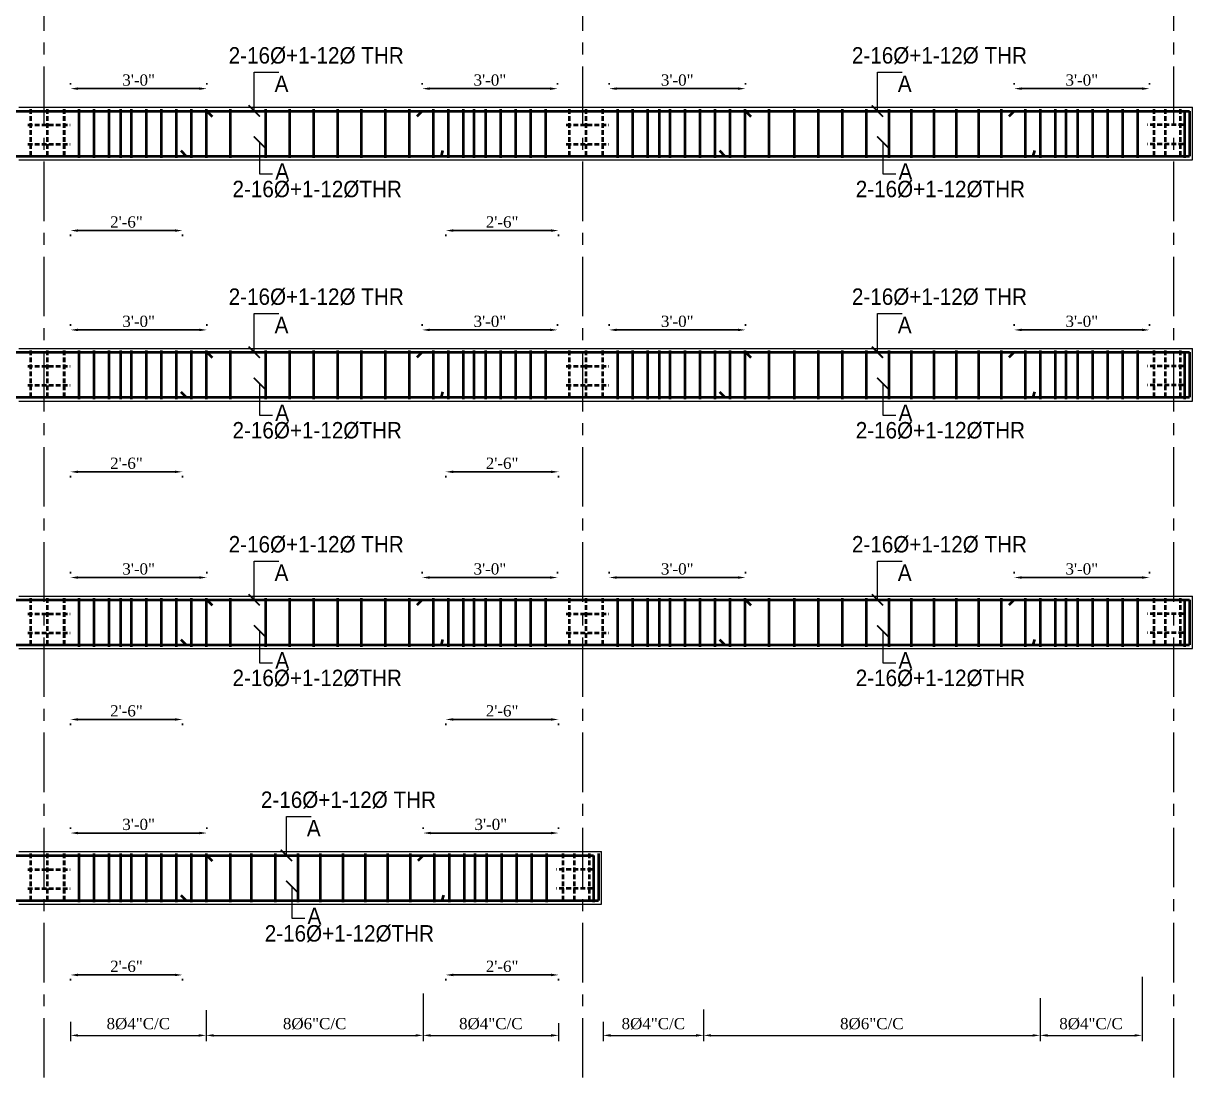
# Model space of a CAD drawing. Extents: x -2338379 to 930990, y -818978 to 106940.
# Drawn here: x 390546 to 391170, y -208346 to -207783 of the extents above; entities that cross this region are included whole.
import ezdxf

# ---------------------------------------------------------------- set-up
doc = ezdxf.new("R2010")
doc.units = 0
doc.header["$MEASUREMENT"] = 0
doc.header["$PDMODE"] = 34
doc.linetypes.add('CENTER', pattern=[50.8, 31.75, -6.35, 6.35, -6.35])
doc.linetypes.add('DASHED', pattern=[0.75, 0.5, -0.25])
doc.layers.get('0').update_dxf_attribs({"linetype": 'CONTINUOUS', "lineweight": 30})
doc.layers.get('DEFPOINTS').update_dxf_attribs({"linetype": 'CONTINUOUS'})
for name, color, linetype, lineweight in [('BARDIM', 7, 'CONTINUOUS', 15), ('Center', 11, 'CENTER', 15), ('rcc elevation', 253, 'CONTINUOUS', 18), ('rebar', 3, 'CONTINUOUS', 40), ('TEXT', 7, 'CONTINUOUS', 30)]:
    doc.layers.add(name, color=color, linetype=linetype, lineweight=lineweight)
doc.styles.add('ARIAL', font='arial.ttf', dxfattribs={"width": 0.9})
doc.styles.get("Standard").update_dxf_attribs({"font": 'times.ttf', "height": 6})
doc.styles.add('style1', font='arial.ttf')
doc.dimstyles.new('DIM1', dxfattribs={"dimscale": 0, "dimtxt": 7, "dimasz": 3, "dimexe": 3, "dimexo": 15, "dimgap": 2, "dimtad": 1, "dimdec": 0, "dimzin": 0, "dimdsep": 46, "dimlunit": 4, "dimtxsty": 'style1', "dimblk1": 'ARCHTICK', "dimblk2": 'ARCHTICK', "dimsah": 1, "dimcen": 0, "dimclrd": 6, "dimclre": 6, "dimclrt": 256, "dimadec": 0, "dimazin": 0, "dimtfac": 0.333333, "dimtdec": 0, "dimtofl": 0, "dimtmove": 2, "dimatfit": 3, "dimldrblk": 'ARCHTICK', "dimfxl": 1, "dimtolj": 1, "dimtzin": 0, "dimlwd": 13, "dimlwe": 13, "dimarcsym": 0})
doc.dimstyles.new('Standard$0', dxfattribs={"dimtxt": 6, "dimasz": 4, "dimexe": 3, "dimexo": 6, "dimgap": 3, "dimtad": 1, "dimdec": 1, "dimzin": 0, "dimdsep": 46, "dimlunit": 4, "dimtxsty": 'Standard', "dimcen": 0.09, "dimclrd": 6, "dimclre": 6, "dimclrt": 7, "dimadec": 0, "dimazin": 0, "dimtfac": 1, "dimtdec": 1, "dimtix": 1, "dimtofl": 0, "dimtmove": 1, "dimatfit": 3, "dimfxl": 1, "dimtolj": 1, "dimtzin": 0, "dimlwd": 18, "dimlwe": 18, "dimarcsym": 0})

# ---------------------------------------------------------------- blocks, each defined once
blk = doc.blocks.new('*D1083')
at = {"color": 6, "lineweight": 18, "transparency": 16777216}
for p, q in [((390643.9, -208309.58), (390643.9, -208326)), ((390571.5, -208315.73), (390571.5, -208326)), ((390575.5, -208323), (390639.9, -208323))]:
    blk.add_line(p, q, dxfattribs=at)
at = {"color": 6, "lineweight": 30, "transparency": 16777216}
for points in [[(390575.5, -208322.34), (390575.5, -208323.67), (390571.5, -208323)], [(390639.9, -208322.34), (390639.9, -208323.67), (390643.9, -208323)]]:
    blk.add_solid(points, dxfattribs=at)
at = {"layer": 'DEFPOINTS', "color": 0, "lineweight": 30, "transparency": 16777216}
for p in [(390643.9, -208303.58), (390571.5, -208309.73), (390643.9, -208323)]:
    blk.add_point(p, dxfattribs=at)
at = {"color": 7, "transparency": 16777216, "insert": (390607.7, -208316.83), "char_height": 6, "attachment_point": 5}
blk.add_mtext('\\A1;8%%c4"C/C', dxfattribs=at)
blk = doc.blocks.new('*D1084')
at = {"color": 6, "lineweight": 18, "transparency": 16777216}
for p, q in [((390759.71, -208300.73), (390759.71, -208326)), ((390643.9, -208309.58), (390643.9, -208326)), ((390647.9, -208323), (390755.71, -208323))]:
    blk.add_line(p, q, dxfattribs=at)
at = {"color": 6, "lineweight": 30, "transparency": 16777216}
for points in [[(390647.9, -208322.34), (390647.9, -208323.67), (390643.9, -208323)], [(390755.71, -208322.34), (390755.71, -208323.67), (390759.71, -208323)]]:
    blk.add_solid(points, dxfattribs=at)
at = {"layer": 'DEFPOINTS', "color": 0, "lineweight": 30, "transparency": 16777216}
for p in [(390759.71, -208294.73), (390643.9, -208303.58), (390759.71, -208323)]:
    blk.add_point(p, dxfattribs=at)
at = {"color": 7, "transparency": 16777216, "insert": (390701.8, -208316.83), "char_height": 6, "attachment_point": 5}
blk.add_mtext('\\A1;8%%C6"C/C', dxfattribs=at)
blk = doc.blocks.new('*D1085')
at = {"color": 6, "lineweight": 18, "transparency": 16777216}
for p, q in [((390759.71, -208300.73), (390759.71, -208326)), ((390832, -208316.4), (390832, -208326)), ((390763.71, -208323), (390828, -208323))]:
    blk.add_line(p, q, dxfattribs=at)
at = {"color": 6, "lineweight": 30, "transparency": 16777216}
for points in [[(390763.71, -208322.34), (390763.71, -208323.67), (390759.71, -208323)], [(390828, -208322.34), (390828, -208323.67), (390832, -208323)]]:
    blk.add_solid(points, dxfattribs=at)
at = {"layer": 'DEFPOINTS', "color": 0, "lineweight": 30, "transparency": 16777216}
for p in [(390759.71, -208294.73), (390832, -208310.4), (390832, -208323)]:
    blk.add_point(p, dxfattribs=at)
at = {"color": 7, "transparency": 16777216, "insert": (390795.85, -208316.83), "char_height": 6, "attachment_point": 5}
blk.add_mtext('\\A1;8%%C4"C/C', dxfattribs=at)
blk = doc.blocks.new('*D1086')
at = {"layer": 'DEFPOINTS', "color": 0, "lineweight": 30, "transparency": 16777216}
for p in [(390571.49, -208283.9), (390631.23, -208283.9), (390631.23, -208290.74)]:
    blk.add_point(p, dxfattribs=at)
at = {"layer": 'TEXT', "color": 6, "lineweight": -2, "transparency": 16777216}
for p, q in [((390571.49, -208292.9), (390571.49, -208293.74)), ((390575.49, -208290.74), (390627.23, -208290.74)), ((390631.23, -208292.9), (390631.23, -208293.74))]:
    blk.add_line(p, q, dxfattribs=at)
at = {"layer": 'TEXT', "color": 6, "lineweight": 30, "transparency": 16777216}
for points in [[(390575.49, -208290.07), (390575.49, -208291.41), (390571.49, -208290.74)], [(390627.23, -208290.07), (390627.23, -208291.41), (390631.23, -208290.74)]]:
    blk.add_solid(points, dxfattribs=at)
at = {"layer": 'TEXT', "color": 7, "transparency": 16777216, "insert": (390601.36, -208286.19), "char_height": 6, "attachment_point": 5}
blk.add_mtext('\\A1;2\'-6"', dxfattribs=at)
blk = doc.blocks.new('*D1087')
at = {"layer": 'DEFPOINTS', "color": 0, "lineweight": 30, "transparency": 16777216}
for p in [(390771.74, -208283.9), (390832, -208283.9), (390771.74, -208290.74)]:
    blk.add_point(p, dxfattribs=at)
at = {"layer": 'TEXT', "color": 6, "lineweight": -2, "transparency": 16777216}
for p, q in [((390771.74, -208292.9), (390771.74, -208293.74)), ((390828, -208290.74), (390775.74, -208290.74)), ((390832, -208292.9), (390832, -208293.74))]:
    blk.add_line(p, q, dxfattribs=at)
at = {"layer": 'TEXT', "color": 6, "lineweight": 30, "transparency": 16777216}
for points in [[(390775.74, -208290.07), (390775.74, -208291.41), (390771.74, -208290.74)], [(390828, -208290.07), (390828, -208291.41), (390832, -208290.74)]]:
    blk.add_solid(points, dxfattribs=at)
at = {"layer": 'TEXT', "color": 7, "transparency": 16777216, "insert": (390801.87, -208286.19), "char_height": 6, "attachment_point": 5}
blk.add_mtext('\\A1;2\'-6"', dxfattribs=at)
blk = doc.blocks.new('*D1093')
at = {"color": 6, "lineweight": 18, "transparency": 16777216}
for p, q in [((390909.43, -208309.16), (390909.43, -208326)), ((390855.75, -208315.73), (390855.75, -208326)), ((390859.75, -208323), (390905.43, -208323))]:
    blk.add_line(p, q, dxfattribs=at)
at = {"color": 6, "lineweight": 30, "transparency": 16777216}
for points in [[(390859.75, -208322.34), (390859.75, -208323.67), (390855.75, -208323)], [(390905.43, -208322.34), (390905.43, -208323.67), (390909.43, -208323)]]:
    blk.add_solid(points, dxfattribs=at)
at = {"layer": 'DEFPOINTS', "color": 0, "lineweight": 30, "transparency": 16777216}
for p in [(390909.43, -208303.16), (390855.75, -208309.73), (390909.43, -208323)]:
    blk.add_point(p, dxfattribs=at)
at = {"color": 7, "transparency": 16777216, "insert": (390882.59, -208316.83), "char_height": 6, "attachment_point": 5}
blk.add_mtext('\\A1;8%%c4"C/C', dxfattribs=at)
blk = doc.blocks.new('*D1094')
at = {"color": 6, "lineweight": 18, "transparency": 16777216}
for p, q in [((391088.99, -208303.05), (391088.99, -208326)), ((390909.43, -208309.16), (390909.43, -208326)), ((390913.43, -208323), (391084.99, -208323))]:
    blk.add_line(p, q, dxfattribs=at)
at = {"color": 6, "lineweight": 30, "transparency": 16777216}
for points in [[(390913.43, -208322.34), (390913.43, -208323.67), (390909.43, -208323)], [(391084.99, -208322.34), (391084.99, -208323.67), (391088.99, -208323)]]:
    blk.add_solid(points, dxfattribs=at)
at = {"layer": 'DEFPOINTS', "color": 0, "lineweight": 30, "transparency": 16777216}
for p in [(391088.99, -208297.05), (390909.43, -208303.16), (391088.99, -208323)]:
    blk.add_point(p, dxfattribs=at)
at = {"color": 7, "transparency": 16777216, "insert": (390999.21, -208316.83), "char_height": 6, "attachment_point": 5}
blk.add_mtext('\\A1;8%%C6"C/C', dxfattribs=at)
blk = doc.blocks.new('*D1095')
at = {"color": 6, "lineweight": 18, "transparency": 16777216}
for p, q in [((391143.42, -208291.81), (391143.42, -208326)), ((391088.99, -208303.05), (391088.99, -208326)), ((391092.99, -208323), (391139.42, -208323))]:
    blk.add_line(p, q, dxfattribs=at)
at = {"color": 6, "lineweight": 30, "transparency": 16777216}
for points in [[(391092.99, -208322.34), (391092.99, -208323.67), (391088.99, -208323)], [(391139.42, -208322.34), (391139.42, -208323.67), (391143.42, -208323)]]:
    blk.add_solid(points, dxfattribs=at)
at = {"layer": 'DEFPOINTS', "color": 0, "lineweight": 30, "transparency": 16777216}
for p in [(391143.42, -208285.81), (391088.99, -208297.05), (391143.42, -208323)]:
    blk.add_point(p, dxfattribs=at)
at = {"color": 7, "transparency": 16777216, "insert": (391116.2, -208316.83), "char_height": 6, "attachment_point": 5}
blk.add_mtext('\\A1;8%%C4"C/C', dxfattribs=at)
blk = doc.blocks.new('*D1106')
at = {"layer": 'DEFPOINTS', "color": 0, "lineweight": 30, "transparency": 16777216}
for p in [(390644.23, -208214.99), (390571.49, -208221.82), (390644.23, -208221.82)]:
    blk.add_point(p, dxfattribs=at)
at = {"layer": 'TEXT', "color": 6, "lineweight": -2, "transparency": 16777216}
for p, q in [((390571.49, -208212.82), (390571.49, -208211.99)), ((390644.23, -208212.82), (390644.23, -208211.99)), ((390575.49, -208214.99), (390640.23, -208214.99))]:
    blk.add_line(p, q, dxfattribs=at)
at = {"layer": 'TEXT', "color": 6, "lineweight": 30, "transparency": 16777216}
for points in [[(390575.49, -208214.32), (390575.49, -208215.65), (390571.49, -208214.99)], [(390640.23, -208214.32), (390640.23, -208215.65), (390644.23, -208214.99)]]:
    blk.add_solid(points, dxfattribs=at)
at = {"layer": 'TEXT', "color": 7, "transparency": 16777216, "insert": (390607.86, -208210.43), "char_height": 6, "attachment_point": 5}
blk.add_mtext('\\A1;3\'-0"', dxfattribs=at)
blk = doc.blocks.new('*D1107')
at = {"layer": 'DEFPOINTS', "color": 0, "lineweight": 30, "transparency": 16777216}
for p in [(390831.97, -208214.99), (390759.71, -208221.82), (390831.97, -208221.82)]:
    blk.add_point(p, dxfattribs=at)
at = {"layer": 'TEXT', "color": 6, "lineweight": -2, "transparency": 16777216}
for p, q in [((390759.71, -208212.82), (390759.71, -208211.99)), ((390831.97, -208212.82), (390831.97, -208211.99)), ((390763.71, -208214.99), (390827.97, -208214.99))]:
    blk.add_line(p, q, dxfattribs=at)
at = {"layer": 'TEXT', "color": 6, "lineweight": 30, "transparency": 16777216}
for points in [[(390763.71, -208214.32), (390763.71, -208215.65), (390759.71, -208214.99)], [(390827.97, -208214.32), (390827.97, -208215.65), (390831.97, -208214.99)]]:
    blk.add_solid(points, dxfattribs=at)
at = {"layer": 'TEXT', "color": 7, "transparency": 16777216, "insert": (390795.84, -208210.43), "char_height": 6, "attachment_point": 5}
blk.add_mtext('\\A1;3\'-0"', dxfattribs=at)
blk = doc.blocks.new('*D1119')
at = {"layer": 'DEFPOINTS', "color": 0, "lineweight": 30, "transparency": 16777216}
for p in [(390571.49, -208147.53), (390631.23, -208147.53), (390631.23, -208154.37)]:
    blk.add_point(p, dxfattribs=at)
at = {"layer": 'TEXT', "color": 6, "lineweight": -2, "transparency": 16777216}
for p, q in [((390575.49, -208154.37), (390627.23, -208154.37)), ((390571.49, -208156.53), (390571.49, -208157.37)), ((390631.23, -208156.53), (390631.23, -208157.37))]:
    blk.add_line(p, q, dxfattribs=at)
at = {"layer": 'TEXT', "color": 6, "lineweight": 30, "transparency": 16777216}
for points in [[(390575.49, -208153.71), (390575.49, -208155.04), (390571.49, -208154.37)], [(390627.23, -208153.71), (390627.23, -208155.04), (390631.23, -208154.37)]]:
    blk.add_solid(points, dxfattribs=at)
at = {"layer": 'TEXT', "color": 7, "transparency": 16777216, "insert": (390601.36, -208149.82), "char_height": 6, "attachment_point": 5}
blk.add_mtext('\\A1;2\'-6"', dxfattribs=at)
blk = doc.blocks.new('*D1120')
at = {"layer": 'DEFPOINTS', "color": 0, "lineweight": 30, "transparency": 16777216}
for p in [(390771.74, -208147.53), (390832, -208147.53), (390771.74, -208154.37)]:
    blk.add_point(p, dxfattribs=at)
at = {"layer": 'TEXT', "color": 6, "lineweight": -2, "transparency": 16777216}
for p, q in [((390828, -208154.37), (390775.74, -208154.37)), ((390771.74, -208156.53), (390771.74, -208157.37)), ((390832, -208156.53), (390832, -208157.37))]:
    blk.add_line(p, q, dxfattribs=at)
at = {"layer": 'TEXT', "color": 6, "lineweight": 30, "transparency": 16777216}
for points in [[(390775.74, -208153.71), (390775.74, -208155.04), (390771.74, -208154.37)], [(390828, -208153.71), (390828, -208155.04), (390832, -208154.37)]]:
    blk.add_solid(points, dxfattribs=at)
at = {"layer": 'TEXT', "color": 7, "transparency": 16777216, "insert": (390801.87, -208149.82), "char_height": 6, "attachment_point": 5}
blk.add_mtext('\\A1;2\'-6"', dxfattribs=at)
blk = doc.blocks.new('*D1131')
at = {"layer": 'DEFPOINTS', "color": 0, "lineweight": 30, "transparency": 16777216}
for p in [(390644.23, -208078.62), (390571.49, -208085.46), (390644.23, -208085.46)]:
    blk.add_point(p, dxfattribs=at)
at = {"layer": 'TEXT', "color": 6, "lineweight": -2, "transparency": 16777216}
for p, q in [((390571.49, -208076.46), (390571.49, -208075.62)), ((390575.49, -208078.62), (390640.23, -208078.62)), ((390644.23, -208076.46), (390644.23, -208075.62))]:
    blk.add_line(p, q, dxfattribs=at)
at = {"layer": 'TEXT', "color": 6, "lineweight": 30, "transparency": 16777216}
for points in [[(390575.49, -208077.95), (390575.49, -208079.28), (390571.49, -208078.62)], [(390640.23, -208077.95), (390640.23, -208079.28), (390644.23, -208078.62)]]:
    blk.add_solid(points, dxfattribs=at)
at = {"layer": 'TEXT', "color": 7, "transparency": 16777216, "insert": (390607.86, -208074.07), "char_height": 6, "attachment_point": 5}
blk.add_mtext('\\A1;3\'-0"', dxfattribs=at)
blk = doc.blocks.new('*D1132')
at = {"layer": 'DEFPOINTS', "color": 0, "lineweight": 30, "transparency": 16777216}
for p in [(391147.42, -208078.62), (391075.16, -208085.46), (391147.42, -208085.46)]:
    blk.add_point(p, dxfattribs=at)
at = {"layer": 'TEXT', "color": 6, "lineweight": -2, "transparency": 16777216}
for p, q in [((391075.16, -208076.46), (391075.16, -208075.62)), ((391079.16, -208078.62), (391143.42, -208078.62)), ((391147.42, -208076.46), (391147.42, -208075.62))]:
    blk.add_line(p, q, dxfattribs=at)
at = {"layer": 'TEXT', "color": 6, "lineweight": 30, "transparency": 16777216}
for points in [[(391079.16, -208077.95), (391079.16, -208079.28), (391075.16, -208078.62)], [(391143.42, -208077.95), (391143.42, -208079.28), (391147.42, -208078.62)]]:
    blk.add_solid(points, dxfattribs=at)
at = {"layer": 'TEXT', "color": 7, "transparency": 16777216, "insert": (391111.29, -208074.07), "char_height": 6, "attachment_point": 5}
blk.add_mtext('\\A1;3\'-0"', dxfattribs=at)
blk = doc.blocks.new('*D1133')
at = {"layer": 'DEFPOINTS', "color": 0, "lineweight": 30, "transparency": 16777216}
for p in [(390831.49, -208078.62), (390759.23, -208085.46), (390831.49, -208085.46)]:
    blk.add_point(p, dxfattribs=at)
at = {"layer": 'TEXT', "color": 6, "lineweight": -2, "transparency": 16777216}
for p, q in [((390759.23, -208076.46), (390759.23, -208075.62)), ((390763.23, -208078.62), (390827.49, -208078.62)), ((390831.49, -208076.46), (390831.49, -208075.62))]:
    blk.add_line(p, q, dxfattribs=at)
at = {"layer": 'TEXT', "color": 6, "lineweight": 30, "transparency": 16777216}
for points in [[(390763.23, -208077.95), (390763.23, -208079.28), (390759.23, -208078.62)], [(390827.49, -208077.95), (390827.49, -208079.28), (390831.49, -208078.62)]]:
    blk.add_solid(points, dxfattribs=at)
at = {"layer": 'TEXT', "color": 7, "transparency": 16777216, "insert": (390795.36, -208074.07), "char_height": 6, "attachment_point": 5}
blk.add_mtext('\\A1;3\'-0"', dxfattribs=at)
blk = doc.blocks.new('*D1134')
at = {"layer": 'DEFPOINTS', "color": 0, "lineweight": 30, "transparency": 16777216}
for p in [(390931.72, -208078.62), (390858.97, -208085.46), (390931.72, -208085.46)]:
    blk.add_point(p, dxfattribs=at)
at = {"layer": 'TEXT', "color": 6, "lineweight": -2, "transparency": 16777216}
for p, q in [((390858.97, -208076.46), (390858.97, -208075.62)), ((390862.97, -208078.62), (390927.72, -208078.62)), ((390931.72, -208076.46), (390931.72, -208075.62))]:
    blk.add_line(p, q, dxfattribs=at)
at = {"layer": 'TEXT', "color": 6, "lineweight": 30, "transparency": 16777216}
for points in [[(390862.97, -208077.95), (390862.97, -208079.28), (390858.97, -208078.62)], [(390927.72, -208077.95), (390927.72, -208079.28), (390931.72, -208078.62)]]:
    blk.add_solid(points, dxfattribs=at)
at = {"layer": 'TEXT', "color": 7, "transparency": 16777216, "insert": (390895.35, -208074.07), "char_height": 6, "attachment_point": 5}
blk.add_mtext('\\A1;3\'-0"', dxfattribs=at)
blk = doc.blocks.new('*D1146')
at = {"layer": 'DEFPOINTS', "color": 0, "lineweight": 30, "transparency": 16777216}
for p in [(390571.49, -208015.37), (390631.23, -208015.37), (390631.23, -208022.2)]:
    blk.add_point(p, dxfattribs=at)
at = {"layer": 'TEXT', "color": 6, "lineweight": -2, "transparency": 16777216}
for p, q in [((390571.49, -208024.37), (390571.49, -208025.2)), ((390575.49, -208022.2), (390627.23, -208022.2)), ((390631.23, -208024.37), (390631.23, -208025.2))]:
    blk.add_line(p, q, dxfattribs=at)
at = {"layer": 'TEXT', "color": 6, "lineweight": 30, "transparency": 16777216}
for points in [[(390575.49, -208021.54), (390575.49, -208022.87), (390571.49, -208022.2)], [(390627.23, -208021.54), (390627.23, -208022.87), (390631.23, -208022.2)]]:
    blk.add_solid(points, dxfattribs=at)
at = {"layer": 'TEXT', "color": 7, "transparency": 16777216, "insert": (390601.36, -208017.65), "char_height": 6, "attachment_point": 5}
blk.add_mtext('\\A1;2\'-6"', dxfattribs=at)
blk = doc.blocks.new('*D1147')
at = {"layer": 'DEFPOINTS', "color": 0, "lineweight": 30, "transparency": 16777216}
for p in [(390771.74, -208015.37), (390832, -208015.37), (390771.74, -208022.2)]:
    blk.add_point(p, dxfattribs=at)
at = {"layer": 'TEXT', "color": 6, "lineweight": -2, "transparency": 16777216}
for p, q in [((390771.74, -208024.37), (390771.74, -208025.2)), ((390828, -208022.2), (390775.74, -208022.2)), ((390832, -208024.37), (390832, -208025.2))]:
    blk.add_line(p, q, dxfattribs=at)
at = {"layer": 'TEXT', "color": 6, "lineweight": 30, "transparency": 16777216}
for points in [[(390775.74, -208021.54), (390775.74, -208022.87), (390771.74, -208022.2)], [(390828, -208021.54), (390828, -208022.87), (390832, -208022.2)]]:
    blk.add_solid(points, dxfattribs=at)
at = {"layer": 'TEXT', "color": 7, "transparency": 16777216, "insert": (390801.87, -208017.65), "char_height": 6, "attachment_point": 5}
blk.add_mtext('\\A1;2\'-6"', dxfattribs=at)
blk = doc.blocks.new('*D1158')
at = {"layer": 'DEFPOINTS', "color": 0, "lineweight": 30, "transparency": 16777216}
for p in [(390644.23, -207946.45), (390571.49, -207953.29), (390644.23, -207953.29)]:
    blk.add_point(p, dxfattribs=at)
at = {"layer": 'TEXT', "color": 6, "lineweight": -2, "transparency": 16777216}
for p, q in [((390571.49, -207944.29), (390571.49, -207943.45)), ((390644.23, -207944.29), (390644.23, -207943.45)), ((390575.49, -207946.45), (390640.23, -207946.45))]:
    blk.add_line(p, q, dxfattribs=at)
at = {"layer": 'TEXT', "color": 6, "lineweight": 30, "transparency": 16777216}
for points in [[(390575.49, -207945.78), (390575.49, -207947.12), (390571.49, -207946.45)], [(390640.23, -207945.78), (390640.23, -207947.12), (390644.23, -207946.45)]]:
    blk.add_solid(points, dxfattribs=at)
at = {"layer": 'TEXT', "color": 7, "transparency": 16777216, "insert": (390607.86, -207941.9), "char_height": 6, "attachment_point": 5}
blk.add_mtext('\\A1;3\'-0"', dxfattribs=at)
blk = doc.blocks.new('*D1159')
at = {"layer": 'DEFPOINTS', "color": 0, "lineweight": 30, "transparency": 16777216}
for p in [(391147.42, -207946.45), (391075.16, -207953.29), (391147.42, -207953.29)]:
    blk.add_point(p, dxfattribs=at)
at = {"layer": 'TEXT', "color": 6, "lineweight": -2, "transparency": 16777216}
for p, q in [((391075.16, -207944.29), (391075.16, -207943.45)), ((391147.42, -207944.29), (391147.42, -207943.45)), ((391079.16, -207946.45), (391143.42, -207946.45))]:
    blk.add_line(p, q, dxfattribs=at)
at = {"layer": 'TEXT', "color": 6, "lineweight": 30, "transparency": 16777216}
for points in [[(391079.16, -207945.78), (391079.16, -207947.12), (391075.16, -207946.45)], [(391143.42, -207945.78), (391143.42, -207947.12), (391147.42, -207946.45)]]:
    blk.add_solid(points, dxfattribs=at)
at = {"layer": 'TEXT', "color": 7, "transparency": 16777216, "insert": (391111.29, -207941.9), "char_height": 6, "attachment_point": 5}
blk.add_mtext('\\A1;3\'-0"', dxfattribs=at)
blk = doc.blocks.new('*D1160')
at = {"layer": 'DEFPOINTS', "color": 0, "lineweight": 30, "transparency": 16777216}
for p in [(390831.49, -207946.45), (390759.23, -207953.29), (390831.49, -207953.29)]:
    blk.add_point(p, dxfattribs=at)
at = {"layer": 'TEXT', "color": 6, "lineweight": -2, "transparency": 16777216}
for p, q in [((390759.23, -207944.29), (390759.23, -207943.45)), ((390831.49, -207944.29), (390831.49, -207943.45)), ((390763.23, -207946.45), (390827.49, -207946.45))]:
    blk.add_line(p, q, dxfattribs=at)
at = {"layer": 'TEXT', "color": 6, "lineweight": 30, "transparency": 16777216}
for points in [[(390763.23, -207945.78), (390763.23, -207947.12), (390759.23, -207946.45)], [(390827.49, -207945.78), (390827.49, -207947.12), (390831.49, -207946.45)]]:
    blk.add_solid(points, dxfattribs=at)
at = {"layer": 'TEXT', "color": 7, "transparency": 16777216, "insert": (390795.36, -207941.9), "char_height": 6, "attachment_point": 5}
blk.add_mtext('\\A1;3\'-0"', dxfattribs=at)
blk = doc.blocks.new('*D1161')
at = {"layer": 'DEFPOINTS', "color": 0, "lineweight": 30, "transparency": 16777216}
for p in [(390931.72, -207946.45), (390858.97, -207953.29), (390931.72, -207953.29)]:
    blk.add_point(p, dxfattribs=at)
at = {"layer": 'TEXT', "color": 6, "lineweight": -2, "transparency": 16777216}
for p, q in [((390858.97, -207944.29), (390858.97, -207943.45)), ((390931.72, -207944.29), (390931.72, -207943.45)), ((390862.97, -207946.45), (390927.72, -207946.45))]:
    blk.add_line(p, q, dxfattribs=at)
at = {"layer": 'TEXT', "color": 6, "lineweight": 30, "transparency": 16777216}
for points in [[(390862.97, -207945.78), (390862.97, -207947.12), (390858.97, -207946.45)], [(390927.72, -207945.78), (390927.72, -207947.12), (390931.72, -207946.45)]]:
    blk.add_solid(points, dxfattribs=at)
at = {"layer": 'TEXT', "color": 7, "transparency": 16777216, "insert": (390895.35, -207941.9), "char_height": 6, "attachment_point": 5}
blk.add_mtext('\\A1;3\'-0"', dxfattribs=at)
blk = doc.blocks.new('*D1173')
at = {"layer": 'DEFPOINTS', "color": 0, "lineweight": 30, "transparency": 16777216}
for p in [(390571.49, -207886.59), (390631.23, -207886.59), (390631.23, -207893.43)]:
    blk.add_point(p, dxfattribs=at)
at = {"layer": 'TEXT', "color": 6, "lineweight": -2, "transparency": 16777216}
for p, q in [((390575.49, -207893.43), (390627.23, -207893.43)), ((390571.49, -207895.59), (390571.49, -207896.43)), ((390631.23, -207895.59), (390631.23, -207896.43))]:
    blk.add_line(p, q, dxfattribs=at)
at = {"layer": 'TEXT', "color": 6, "lineweight": 30, "transparency": 16777216}
for points in [[(390575.49, -207892.76), (390575.49, -207894.09), (390571.49, -207893.43)], [(390627.23, -207892.76), (390627.23, -207894.09), (390631.23, -207893.43)]]:
    blk.add_solid(points, dxfattribs=at)
at = {"layer": 'TEXT', "color": 7, "transparency": 16777216, "insert": (390601.36, -207888.87), "char_height": 6, "attachment_point": 5}
blk.add_mtext('\\A1;2\'-6"', dxfattribs=at)
blk = doc.blocks.new('*D1174')
at = {"layer": 'DEFPOINTS', "color": 0, "lineweight": 30, "transparency": 16777216}
for p in [(390771.74, -207886.59), (390832, -207886.59), (390771.74, -207893.43)]:
    blk.add_point(p, dxfattribs=at)
at = {"layer": 'TEXT', "color": 6, "lineweight": -2, "transparency": 16777216}
for p, q in [((390828, -207893.43), (390775.74, -207893.43)), ((390771.74, -207895.59), (390771.74, -207896.43)), ((390832, -207895.59), (390832, -207896.43))]:
    blk.add_line(p, q, dxfattribs=at)
at = {"layer": 'TEXT', "color": 6, "lineweight": 30, "transparency": 16777216}
for points in [[(390775.74, -207892.76), (390775.74, -207894.09), (390771.74, -207893.43)], [(390828, -207892.76), (390828, -207894.09), (390832, -207893.43)]]:
    blk.add_solid(points, dxfattribs=at)
at = {"layer": 'TEXT', "color": 7, "transparency": 16777216, "insert": (390801.87, -207888.87), "char_height": 6, "attachment_point": 5}
blk.add_mtext('\\A1;2\'-6"', dxfattribs=at)
blk = doc.blocks.new('*D1185')
at = {"layer": 'DEFPOINTS', "color": 0, "lineweight": 30, "transparency": 16777216}
for p in [(390644.23, -207817.67), (390571.49, -207824.51), (390644.23, -207824.51)]:
    blk.add_point(p, dxfattribs=at)
at = {"layer": 'TEXT', "color": 6, "lineweight": -2, "transparency": 16777216}
for p, q in [((390571.49, -207815.51), (390571.49, -207814.67)), ((390575.49, -207817.67), (390640.23, -207817.67)), ((390644.23, -207815.51), (390644.23, -207814.67))]:
    blk.add_line(p, q, dxfattribs=at)
at = {"layer": 'TEXT', "color": 6, "lineweight": 30, "transparency": 16777216}
for points in [[(390575.49, -207817), (390575.49, -207818.34), (390571.49, -207817.67)], [(390640.23, -207817), (390640.23, -207818.34), (390644.23, -207817.67)]]:
    blk.add_solid(points, dxfattribs=at)
at = {"layer": 'TEXT', "color": 7, "transparency": 16777216, "insert": (390607.86, -207813.12), "char_height": 6, "attachment_point": 5}
blk.add_mtext('\\A1;3\'-0"', dxfattribs=at)
blk = doc.blocks.new('*D1186')
at = {"layer": 'DEFPOINTS', "color": 0, "lineweight": 30, "transparency": 16777216}
for p in [(391147.42, -207817.67), (391075.16, -207824.51), (391147.42, -207824.51)]:
    blk.add_point(p, dxfattribs=at)
at = {"layer": 'TEXT', "color": 6, "lineweight": -2, "transparency": 16777216}
for p, q in [((391075.16, -207815.51), (391075.16, -207814.67)), ((391079.16, -207817.67), (391143.42, -207817.67)), ((391147.42, -207815.51), (391147.42, -207814.67))]:
    blk.add_line(p, q, dxfattribs=at)
at = {"layer": 'TEXT', "color": 6, "lineweight": 30, "transparency": 16777216}
for points in [[(391079.16, -207817), (391079.16, -207818.34), (391075.16, -207817.67)], [(391143.42, -207817), (391143.42, -207818.34), (391147.42, -207817.67)]]:
    blk.add_solid(points, dxfattribs=at)
at = {"layer": 'TEXT', "color": 7, "transparency": 16777216, "insert": (391111.29, -207813.12), "char_height": 6, "attachment_point": 5}
blk.add_mtext('\\A1;3\'-0"', dxfattribs=at)
blk = doc.blocks.new('*D1187')
at = {"layer": 'DEFPOINTS', "color": 0, "lineweight": 30, "transparency": 16777216}
for p in [(390831.49, -207817.67), (390759.23, -207824.51), (390831.49, -207824.51)]:
    blk.add_point(p, dxfattribs=at)
at = {"layer": 'TEXT', "color": 6, "lineweight": -2, "transparency": 16777216}
for p, q in [((390759.23, -207815.51), (390759.23, -207814.67)), ((390763.23, -207817.67), (390827.49, -207817.67)), ((390831.49, -207815.51), (390831.49, -207814.67))]:
    blk.add_line(p, q, dxfattribs=at)
at = {"layer": 'TEXT', "color": 6, "lineweight": 30, "transparency": 16777216}
for points in [[(390763.23, -207817), (390763.23, -207818.34), (390759.23, -207817.67)], [(390827.49, -207817), (390827.49, -207818.34), (390831.49, -207817.67)]]:
    blk.add_solid(points, dxfattribs=at)
at = {"layer": 'TEXT', "color": 7, "transparency": 16777216, "insert": (390795.36, -207813.12), "char_height": 6, "attachment_point": 5}
blk.add_mtext('\\A1;3\'-0"', dxfattribs=at)
blk = doc.blocks.new('*D1188')
at = {"layer": 'DEFPOINTS', "color": 0, "lineweight": 30, "transparency": 16777216}
for p in [(390931.72, -207817.67), (390858.97, -207824.51), (390931.72, -207824.51)]:
    blk.add_point(p, dxfattribs=at)
at = {"layer": 'TEXT', "color": 6, "lineweight": -2, "transparency": 16777216}
for p, q in [((390858.97, -207815.51), (390858.97, -207814.67)), ((390862.97, -207817.67), (390927.72, -207817.67)), ((390931.72, -207815.51), (390931.72, -207814.67))]:
    blk.add_line(p, q, dxfattribs=at)
at = {"layer": 'TEXT', "color": 6, "lineweight": 30, "transparency": 16777216}
for points in [[(390862.97, -207817), (390862.97, -207818.34), (390858.97, -207817.67)], [(390927.72, -207817), (390927.72, -207818.34), (390931.72, -207817.67)]]:
    blk.add_solid(points, dxfattribs=at)
at = {"layer": 'TEXT', "color": 7, "transparency": 16777216, "insert": (390895.35, -207813.12), "char_height": 6, "attachment_point": 5}
blk.add_mtext('\\A1;3\'-0"', dxfattribs=at)

msp = doc.modelspace()

# ---------------------------------------------------------------- linework, layer by layer
at = {"layer": 'Center'}
for p, q in [((390557.49, -208345.54), (390557.49, -207453.84)), ((390844.97, -208345.54), (390844.97, -207453.84)), ((391160.42, -208345.54), (391160.42, -207453.84))]:
    msp.add_line(p, q, dxfattribs=at)
at = {"layer": 'rcc elevation', "ltscale": 20}
for p, q in [((390544, -207827.62), (391170.42, -207827.62)), ((391170.42, -207855.62), (391170.42, -207827.62)), ((390544, -207855.62), (391170.42, -207855.62)), ((390544, -207956.4), (391170.42, -207956.4)), ((391170.42, -207984.4), (391170.42, -207956.4)), ((390544, -207984.4), (391170.42, -207984.4)), ((390544, -208088.57), (391170.42, -208088.57)), ((391170.42, -208116.57), (391170.42, -208088.57)), ((390544, -208116.57), (391170.42, -208116.57)), ((390544, -208224.93), (390854.97, -208224.93)), ((390854.97, -208252.93), (390854.97, -208224.93)), ((390544, -208252.93), (390854.97, -208252.93))]:
    msp.add_line(p, q, dxfattribs=at)
at = {"layer": 'rebar', "ltscale": 20}
for p, q in [((389108.27, -207829.62), (391168.69, -207829.62)), ((390644.23, -207829.62), (390647.08, -207832.47)), ((390759.23, -207829.62), (390756.38, -207832.47)), ((390931.72, -207829.62), (390934.57, -207832.47)), ((391075.16, -207829.62), (391072.31, -207832.47)), ((391166.06, -207829.62), (391166.06, -207854.61)), ((391168.69, -207829.62), (391168.69, -207853.62)), ((389105.64, -207853.62), (391168.69, -207853.62)), ((390630.38, -207850.77), (390633.23, -207853.62)), ((390770.11, -207850.77), (390769.26, -207853.62)), ((390917.87, -207850.77), (390920.72, -207853.62)), ((391086.04, -207850.77), (391085.19, -207853.62)), ((389108.27, -207958.4), (391168.69, -207958.4)), ((390644.23, -207958.4), (390647.08, -207961.25)), ((390759.23, -207958.4), (390756.38, -207961.25)), ((390931.72, -207958.4), (390934.57, -207961.25)), ((391075.16, -207958.4), (391072.31, -207961.25)), ((391166.06, -207958.4), (391166.06, -207983.39)), ((391168.69, -207958.4), (391168.69, -207982.4)), ((390630.38, -207979.55), (390633.23, -207982.4)), ((390770.11, -207979.55), (390769.26, -207982.4)), ((390917.87, -207979.55), (390920.72, -207982.4)), ((391086.04, -207979.55), (391085.19, -207982.4)), ((389105.64, -207982.4), (391168.69, -207982.4)), ((389108.27, -208090.57), (391168.69, -208090.57)), ((390644.23, -208090.57), (390647.08, -208093.42)), ((390759.23, -208090.57), (390756.38, -208093.42)), ((390931.72, -208090.57), (390934.57, -208093.42)), ((391075.16, -208090.57), (391072.31, -208093.42)), ((391166.06, -208090.57), (391166.06, -208115.56)), ((391168.69, -208090.57), (391168.69, -208114.57)), ((390630.38, -208111.72), (390633.23, -208114.57)), ((390770.11, -208111.72), (390769.26, -208114.57)), ((390917.87, -208111.72), (390920.72, -208114.57)), ((391086.04, -208111.72), (391085.19, -208114.57)), ((389105.64, -208114.57), (391168.69, -208114.57)), ((389108.27, -208226.93), (390850.61, -208226.93)), ((390644.23, -208226.93), (390647.08, -208229.78)), ((390759.71, -208226.93), (390756.86, -208229.78)), ((390850.61, -208226.93), (390850.61, -208251.92)), ((390853.24, -208225.84), (390853.24, -208250.93)), ((390630.38, -208248.08), (390633.23, -208250.93)), ((390770.59, -208248.08), (390769.74, -208250.93)), ((389105.64, -208250.93), (390853.24, -208250.93))]:
    msp.add_line(p, q, dxfattribs=at)
at = {"layer": 'rebar', "linetype": 'DASHED', "ltscale": 5}
for p, q in [((390550.14, -207828.62), (390550.14, -207854.62)), ((390559, -207828.62), (390559, -207854.62)), ((390567.96, -207828.62), (390567.96, -207854.62)), ((390568.05, -207828.62), (390568.05, -207854.62)), ((390837.62, -207828.62), (390837.62, -207854.62)), ((390846.49, -207828.62), (390846.49, -207854.62)), ((390855.44, -207828.62), (390855.44, -207854.62)), ((390855.53, -207828.62), (390855.53, -207854.62)), ((391149.69, -207828.62), (391149.69, -207854.62)), ((391155.77, -207828.62), (391155.77, -207854.62)), ((391163.85, -207828.62), (391163.85, -207854.62)), ((390548.65, -207837.07), (390571.33, -207837.07)), ((390836.14, -207837.07), (390858.82, -207837.07)), ((391165.34, -207837.07), (391146.31, -207837.07)), ((390548.65, -207847.24), (390571.33, -207847.24)), ((390836.14, -207847.24), (390858.82, -207847.24)), ((391165.34, -207847.24), (391146.31, -207847.24)), ((390550.14, -207957.4), (390550.14, -207983.4)), ((390559, -207957.4), (390559, -207983.4)), ((390567.96, -207957.4), (390567.96, -207983.4)), ((390568.05, -207957.4), (390568.05, -207983.4)), ((390837.62, -207957.4), (390837.62, -207983.4)), ((390846.49, -207957.4), (390846.49, -207983.4)), ((390855.44, -207957.4), (390855.44, -207983.4)), ((390855.53, -207957.4), (390855.53, -207983.4)), ((391149.69, -207957.4), (391149.69, -207983.4)), ((391155.77, -207957.4), (391155.77, -207983.4)), ((391163.85, -207957.4), (391163.85, -207983.4)), ((390548.65, -207965.85), (390571.33, -207965.85)), ((390836.14, -207965.85), (390858.82, -207965.85)), ((391165.34, -207965.85), (391146.31, -207965.85)), ((390548.65, -207976.02), (390571.33, -207976.02)), ((390836.14, -207976.02), (390858.82, -207976.02)), ((391165.34, -207976.02), (391146.31, -207976.02)), ((390550.14, -208089.57), (390550.14, -208115.57)), ((390559, -208089.57), (390559, -208115.57)), ((390567.96, -208089.57), (390567.96, -208115.57)), ((390568.05, -208089.57), (390568.05, -208115.57)), ((390837.62, -208089.57), (390837.62, -208115.57)), ((390846.49, -208089.57), (390846.49, -208115.57)), ((390855.44, -208089.57), (390855.44, -208115.57)), ((390855.53, -208089.57), (390855.53, -208115.57)), ((391149.69, -208089.57), (391149.69, -208115.57)), ((391155.77, -208089.57), (391155.77, -208115.57)), ((391163.85, -208089.57), (391163.85, -208115.57)), ((390548.65, -208098.02), (390571.33, -208098.02)), ((390836.14, -208098.02), (390858.82, -208098.02)), ((391165.34, -208098.02), (391146.31, -208098.02)), ((390548.65, -208108.19), (390571.33, -208108.19)), ((390836.14, -208108.19), (390858.82, -208108.19)), ((391165.34, -208108.19), (391146.31, -208108.19)), ((390550.14, -208225.93), (390550.14, -208251.93)), ((390559, -208225.93), (390559, -208251.93)), ((390567.96, -208225.93), (390567.96, -208251.93)), ((390568.05, -208225.93), (390568.05, -208251.93)), ((390834.24, -208225.93), (390834.24, -208251.93)), ((390840.32, -208225.93), (390840.32, -208251.93)), ((390848.4, -208225.93), (390848.4, -208251.93)), ((390548.65, -208234.39), (390571.33, -208234.39)), ((390849.89, -208234.39), (390830.86, -208234.39)), ((390548.65, -208244.56), (390571.33, -208244.56)), ((390849.89, -208244.56), (390830.86, -208244.56))]:
    msp.add_line(p, q, dxfattribs=at)
at = {"layer": 'rebar', "ltscale": 5}
for p, q in [((390575.9, -207828.62), (390575.9, -207854.62)), ((390583.9, -207828.62), (390583.9, -207854.62)), ((390591.9, -207828.62), (390591.9, -207854.62)), ((390598.23, -207828.62), (390598.23, -207854.62)), ((390603.9, -207828.62), (390603.9, -207854.62)), ((390611.9, -207828.62), (390611.9, -207854.62)), ((390619.9, -207828.62), (390619.9, -207854.62)), ((390627.9, -207828.62), (390627.9, -207854.62)), ((390635.9, -207828.62), (390635.9, -207854.62)), ((390643.9, -207828.62), (390643.9, -207854.62)), ((390656.77, -207828.62), (390656.77, -207854.62)), ((390675.57, -207828.62), (390675.57, -207854.62)), ((390688.36, -207828.62), (390688.36, -207854.62)), ((390701.15, -207828.62), (390701.15, -207854.62)), ((390713.93, -207828.62), (390713.93, -207854.62)), ((390726.72, -207828.62), (390726.72, -207854.62)), ((390739.51, -207828.62), (390739.51, -207854.62)), ((390752.3, -207828.62), (390752.3, -207854.62)), ((390765.08, -207828.62), (390765.08, -207854.62)), ((390773.08, -207828.62), (390773.08, -207854.62)), ((390781.08, -207828.62), (390781.08, -207854.62)), ((390786.8, -207828.62), (390786.8, -207854.62)), ((390793.08, -207828.62), (390793.08, -207854.62)), ((390801.08, -207828.62), (390801.08, -207854.62)), ((390809.08, -207828.62), (390809.08, -207854.62)), ((390817.08, -207828.62), (390817.08, -207854.62)), ((390825.08, -207828.62), (390825.08, -207854.62)), ((390863.38, -207828.62), (390863.38, -207854.62)), ((390871.38, -207828.62), (390871.38, -207854.62)), ((390879.38, -207828.62), (390879.38, -207854.62)), ((390885.72, -207828.62), (390885.72, -207854.62)), ((390891.38, -207828.62), (390891.38, -207854.62)), ((390899.38, -207828.62), (390899.38, -207854.62)), ((390907.38, -207828.62), (390907.38, -207854.62)), ((390915.38, -207828.62), (390915.38, -207854.62)), ((390923.38, -207828.62), (390923.38, -207854.62)), ((390931.38, -207828.62), (390931.38, -207854.62)), ((390944.26, -207828.62), (390944.26, -207854.62)), ((390957.77, -207828.62), (390957.77, -207854.62)), ((390970.56, -207828.62), (390970.56, -207854.62)), ((390983.34, -207828.62), (390983.34, -207854.62)), ((390996.22, -207828.62), (390996.22, -207854.62)), ((391008.22, -207828.62), (391008.22, -207854.62)), ((391020.22, -207828.62), (391020.22, -207854.62)), ((391032.22, -207828.62), (391032.22, -207854.62)), ((391044.22, -207828.62), (391044.22, -207854.62)), ((391056.22, -207828.62), (391056.22, -207854.62)), ((391068.22, -207828.62), (391068.22, -207854.62)), ((391081.01, -207828.62), (391081.01, -207854.62)), ((391089.01, -207828.62), (391089.01, -207854.62)), ((391097.01, -207828.62), (391097.01, -207854.62)), ((391102.73, -207828.62), (391102.73, -207854.62)), ((391109.01, -207828.62), (391109.01, -207854.62)), ((391117.01, -207828.62), (391117.01, -207854.62)), ((391125.01, -207828.62), (391125.01, -207854.62)), ((391133.01, -207828.62), (391133.01, -207854.62)), ((391141.01, -207828.62), (391141.01, -207854.62)), ((390575.9, -207957.4), (390575.9, -207983.4)), ((390583.9, -207957.4), (390583.9, -207983.4)), ((390591.9, -207957.4), (390591.9, -207983.4)), ((390598.23, -207957.4), (390598.23, -207983.4)), ((390603.9, -207957.4), (390603.9, -207983.4)), ((390611.9, -207957.4), (390611.9, -207983.4)), ((390619.9, -207957.4), (390619.9, -207983.4)), ((390627.9, -207957.4), (390627.9, -207983.4)), ((390635.9, -207957.4), (390635.9, -207983.4)), ((390643.9, -207957.4), (390643.9, -207983.4)), ((390656.77, -207957.4), (390656.77, -207983.4)), ((390675.57, -207957.4), (390675.57, -207983.4)), ((390688.36, -207957.4), (390688.36, -207983.4)), ((390701.15, -207957.4), (390701.15, -207983.4)), ((390713.93, -207957.4), (390713.93, -207983.4)), ((390726.72, -207957.4), (390726.72, -207983.4)), ((390739.51, -207957.4), (390739.51, -207983.4)), ((390752.3, -207957.4), (390752.3, -207983.4)), ((390765.08, -207957.4), (390765.08, -207983.4)), ((390773.08, -207957.4), (390773.08, -207983.4)), ((390781.08, -207957.4), (390781.08, -207983.4)), ((390786.8, -207957.4), (390786.8, -207983.4)), ((390793.08, -207957.4), (390793.08, -207983.4)), ((390801.08, -207957.4), (390801.08, -207983.4)), ((390809.08, -207957.4), (390809.08, -207983.4)), ((390817.08, -207957.4), (390817.08, -207983.4)), ((390825.08, -207957.4), (390825.08, -207983.4)), ((390863.38, -207957.4), (390863.38, -207983.4)), ((390871.38, -207957.4), (390871.38, -207983.4)), ((390879.38, -207957.4), (390879.38, -207983.4)), ((390885.72, -207957.4), (390885.72, -207983.4)), ((390891.38, -207957.4), (390891.38, -207983.4)), ((390899.38, -207957.4), (390899.38, -207983.4)), ((390907.38, -207957.4), (390907.38, -207983.4)), ((390915.38, -207957.4), (390915.38, -207983.4)), ((390923.38, -207957.4), (390923.38, -207983.4)), ((390931.38, -207957.4), (390931.38, -207983.4)), ((390944.26, -207957.4), (390944.26, -207983.4)), ((390957.77, -207957.4), (390957.77, -207983.4)), ((390970.56, -207957.4), (390970.56, -207983.4)), ((390983.34, -207957.4), (390983.34, -207983.4)), ((390996.22, -207957.4), (390996.22, -207983.4)), ((391008.22, -207957.4), (391008.22, -207983.4)), ((391020.22, -207957.4), (391020.22, -207983.4)), ((391032.22, -207957.4), (391032.22, -207983.4)), ((391044.22, -207957.4), (391044.22, -207983.4)), ((391056.22, -207957.4), (391056.22, -207983.4)), ((391068.22, -207957.4), (391068.22, -207983.4)), ((391081.01, -207957.4), (391081.01, -207983.4)), ((391089.01, -207957.4), (391089.01, -207983.4)), ((391097.01, -207957.4), (391097.01, -207983.4)), ((391102.73, -207957.4), (391102.73, -207983.4)), ((391109.01, -207957.4), (391109.01, -207983.4)), ((391117.01, -207957.4), (391117.01, -207983.4)), ((391125.01, -207957.4), (391125.01, -207983.4)), ((391133.01, -207957.4), (391133.01, -207983.4)), ((391141.01, -207957.4), (391141.01, -207983.4)), ((390575.9, -208089.57), (390575.9, -208115.57)), ((390583.9, -208089.57), (390583.9, -208115.57)), ((390591.9, -208089.57), (390591.9, -208115.57)), ((390598.23, -208089.57), (390598.23, -208115.57)), ((390603.9, -208089.57), (390603.9, -208115.57)), ((390611.9, -208089.57), (390611.9, -208115.57)), ((390619.9, -208089.57), (390619.9, -208115.57)), ((390627.9, -208089.57), (390627.9, -208115.57)), ((390635.9, -208089.57), (390635.9, -208115.57)), ((390643.9, -208089.57), (390643.9, -208115.57)), ((390656.77, -208089.57), (390656.77, -208115.57)), ((390675.57, -208089.57), (390675.57, -208115.57)), ((390688.36, -208089.57), (390688.36, -208115.57)), ((390701.15, -208089.57), (390701.15, -208115.57)), ((390713.93, -208089.57), (390713.93, -208115.57)), ((390726.72, -208089.57), (390726.72, -208115.57)), ((390739.51, -208089.57), (390739.51, -208115.57)), ((390752.3, -208089.57), (390752.3, -208115.57)), ((390765.08, -208089.57), (390765.08, -208115.57)), ((390773.08, -208089.57), (390773.08, -208115.57)), ((390781.08, -208089.57), (390781.08, -208115.57)), ((390786.8, -208089.57), (390786.8, -208115.57)), ((390793.08, -208089.57), (390793.08, -208115.57)), ((390801.08, -208089.57), (390801.08, -208115.57)), ((390809.08, -208089.57), (390809.08, -208115.57)), ((390817.08, -208089.57), (390817.08, -208115.57)), ((390825.08, -208089.57), (390825.08, -208115.57)), ((390863.38, -208089.57), (390863.38, -208115.57)), ((390871.38, -208089.57), (390871.38, -208115.57)), ((390879.38, -208089.57), (390879.38, -208115.57)), ((390885.72, -208089.57), (390885.72, -208115.57)), ((390891.38, -208089.57), (390891.38, -208115.57)), ((390899.38, -208089.57), (390899.38, -208115.57)), ((390907.38, -208089.57), (390907.38, -208115.57)), ((390915.38, -208089.57), (390915.38, -208115.57)), ((390923.38, -208089.57), (390923.38, -208115.57)), ((390931.38, -208089.57), (390931.38, -208115.57)), ((390944.26, -208089.57), (390944.26, -208115.57)), ((390957.77, -208089.57), (390957.77, -208115.57)), ((390970.56, -208089.57), (390970.56, -208115.57)), ((390983.34, -208089.57), (390983.34, -208115.57)), ((390996.22, -208089.57), (390996.22, -208115.57)), ((391008.22, -208089.57), (391008.22, -208115.57)), ((391020.22, -208089.57), (391020.22, -208115.57)), ((391032.22, -208089.57), (391032.22, -208115.57)), ((391044.22, -208089.57), (391044.22, -208115.57)), ((391056.22, -208089.57), (391056.22, -208115.57)), ((391068.22, -208089.57), (391068.22, -208115.57)), ((391081.01, -208089.57), (391081.01, -208115.57)), ((391089.01, -208089.57), (391089.01, -208115.57)), ((391097.01, -208089.57), (391097.01, -208115.57)), ((391102.73, -208089.57), (391102.73, -208115.57)), ((391109.01, -208089.57), (391109.01, -208115.57)), ((391117.01, -208089.57), (391117.01, -208115.57)), ((391125.01, -208089.57), (391125.01, -208115.57)), ((391133.01, -208089.57), (391133.01, -208115.57)), ((391141.01, -208089.57), (391141.01, -208115.57)), ((390575.9, -208225.93), (390575.9, -208251.93)), ((390583.9, -208225.93), (390583.9, -208251.93)), ((390591.9, -208225.93), (390591.9, -208251.93)), ((390598.23, -208225.93), (390598.23, -208251.93)), ((390603.9, -208225.93), (390603.9, -208251.93)), ((390611.9, -208225.93), (390611.9, -208251.93)), ((390619.9, -208225.93), (390619.9, -208251.93)), ((390627.9, -208225.93), (390627.9, -208251.93)), ((390635.9, -208225.93), (390635.9, -208251.93)), ((390643.9, -208225.93), (390643.9, -208251.93)), ((390656.77, -208225.93), (390656.77, -208251.93)), ((390667.9, -208225.93), (390667.9, -208251.93)), ((390680.77, -208225.93), (390680.77, -208251.93)), ((390692.77, -208225.93), (390692.77, -208251.93)), ((390704.77, -208225.93), (390704.77, -208251.93)), ((390716.77, -208225.93), (390716.77, -208251.93)), ((390728.77, -208225.93), (390728.77, -208251.93)), ((390740.77, -208225.93), (390740.77, -208251.93)), ((390752.77, -208225.93), (390752.77, -208251.93)), ((390765.56, -208225.93), (390765.56, -208251.93)), ((390773.56, -208225.93), (390773.56, -208251.93)), ((390781.56, -208225.93), (390781.56, -208251.93)), ((390787.28, -208225.93), (390787.28, -208251.93)), ((390793.56, -208225.93), (390793.56, -208251.93)), ((390801.56, -208225.93), (390801.56, -208251.93)), ((390809.56, -208225.93), (390809.56, -208251.93)), ((390817.56, -208225.93), (390817.56, -208251.93)), ((390825.56, -208225.93), (390825.56, -208251.93))]:
    msp.add_line(p, q, dxfattribs=at)

# ---------------------------------------------------------------- texts
at = {"layer": 'TEXT', "style": 'ARIAL', "width": 0.9}
for s, height, p in [('2-16%%C+1-12%%C THR', 8.7687, (390655.93, -207804.29)), ('2-16%%C+1-12%%C THR', 8.7687, (390988.58, -207804.29)), ('A', 8.77, (390680.44, -207819.43)), ('A', 8.77, (391013.09, -207819.43)), ('A', 8.77, (390680.79, -207866.25)), ('A', 8.77, (391013.45, -207866.25)), ('2-16%%C+1-12%%CTHR', 8.7687, (390657.96, -207875.61)), ('2-16%%C+1-12%%CTHR', 8.7687, (390990.61, -207875.61)), ('2-16%%C+1-12%%C THR', 8.7687, (390655.93, -207933.07)), ('2-16%%C+1-12%%C THR', 8.7687, (390988.58, -207933.07)), ('A', 8.77, (390680.44, -207948.21)), ('A', 8.77, (391013.09, -207948.21)), ('A', 8.77, (390680.79, -207995.03)), ('A', 8.77, (391013.45, -207995.03)), ('2-16%%C+1-12%%CTHR', 8.7687, (390657.96, -208004.38)), ('2-16%%C+1-12%%CTHR', 8.7687, (390990.61, -208004.38)), ('2-16%%C+1-12%%C THR', 8.7687, (390655.93, -208065.23)), ('2-16%%C+1-12%%C THR', 8.7687, (390988.58, -208065.23)), ('A', 8.77, (390680.44, -208080.38)), ('A', 8.77, (391013.09, -208080.38)), ('A', 8.77, (390680.79, -208127.2)), ('A', 8.77, (391013.45, -208127.2)), ('2-16%%C+1-12%%CTHR', 8.7687, (390657.96, -208136.55)), ('2-16%%C+1-12%%CTHR', 8.7687, (390990.61, -208136.55)), ('2-16%%C+1-12%%C THR', 8.7687, (390673.13, -208201.6)), ('A', 8.77, (390697.64, -208216.75)), ('A', 8.77, (390698, -208263.57)), ('2-16%%C+1-12%%CTHR', 8.7687, (390675.16, -208272.92))]:
    msp.add_text(s, height=height, dxfattribs=at).set_placement(p)

# ---------------------------------------------------------------- dimensions: what is measured, and where the dimension line sits
for base, p1, p2, text, picture, middle in [((391143.42, -208323), (391088.99, -208297.05), (391143.42, -208285.81), '8%%C4"C/C', '*D1095', (391116.2, -208316.83)), ((390759.71, -208323), (390643.9, -208303.58), (390759.71, -208294.73), '8%%C6"C/C', '*D1084', (390701.8, -208316.83)), ((390832, -208323), (390759.71, -208294.73), (390832, -208310.4), '8%%C4"C/C', '*D1085', (390795.85, -208316.83)), ((391088.99, -208323), (390909.43, -208303.16), (391088.99, -208297.05), '8%%C6"C/C', '*D1094', (390999.21, -208316.83)), ((390643.9, -208323), (390571.5, -208309.73), (390643.9, -208303.58), '8%%c4"C/C', '*D1083', (390607.7, -208316.83)), ((390909.43, -208323), (390855.75, -208309.73), (390909.43, -208303.16), '8%%c4"C/C', '*D1093', (390882.59, -208316.83))]:
    dim = msp.add_linear_dim(base=base, p1=p1, p2=p2, text=text, dimstyle='Standard$0')
    dim.commit()
    dim.dimension.update_dxf_attribs({"geometry": picture, "text_midpoint": middle})
at = {"layer": 'TEXT'}
for p1, p2, distance, picture, middle in [((390571.49, -207824.51), (390644.23, -207824.51), 6.84, '*D1185', (390607.86, -207813.12)), ((390759.23, -207824.51), (390831.49, -207824.51), 6.84, '*D1187', (390795.36, -207813.12)), ((390858.97, -207824.51), (390931.72, -207824.51), 6.84, '*D1188', (390895.35, -207813.12)), ((391075.16, -207824.51), (391147.42, -207824.51), 6.84, '*D1186', (391111.29, -207813.12)), ((390571.49, -207886.59), (390631.23, -207886.59), -6.84, '*D1173', (390601.36, -207888.87)), ((390832, -207886.59), (390771.74, -207886.59), 6.84, '*D1174', (390801.87, -207888.87)), ((390571.49, -207953.29), (390644.23, -207953.29), 6.84, '*D1158', (390607.86, -207941.9)), ((390759.23, -207953.29), (390831.49, -207953.29), 6.84, '*D1160', (390795.36, -207941.9)), ((390858.97, -207953.29), (390931.72, -207953.29), 6.84, '*D1161', (390895.35, -207941.9)), ((391075.16, -207953.29), (391147.42, -207953.29), 6.84, '*D1159', (391111.29, -207941.9)), ((390571.49, -208015.37), (390631.23, -208015.37), -6.84, '*D1146', (390601.36, -208017.65)), ((390832, -208015.37), (390771.74, -208015.37), 6.84, '*D1147', (390801.87, -208017.65)), ((390571.49, -208085.46), (390644.23, -208085.46), 6.84, '*D1131', (390607.86, -208074.07)), ((390759.23, -208085.46), (390831.49, -208085.46), 6.84, '*D1133', (390795.36, -208074.07)), ((390858.97, -208085.46), (390931.72, -208085.46), 6.84, '*D1134', (390895.35, -208074.07)), ((391075.16, -208085.46), (391147.42, -208085.46), 6.84, '*D1132', (391111.29, -208074.07)), ((390571.49, -208147.53), (390631.23, -208147.53), -6.84, '*D1119', (390601.36, -208149.82)), ((390832, -208147.53), (390771.74, -208147.53), 6.84, '*D1120', (390801.87, -208149.82)), ((390571.49, -208221.82), (390644.23, -208221.82), 6.84, '*D1106', (390607.86, -208210.43)), ((390759.71, -208221.82), (390831.97, -208221.82), 6.84, '*D1107', (390795.84, -208210.43)), ((390571.49, -208283.9), (390631.23, -208283.9), -6.84, '*D1086', (390601.36, -208286.19)), ((390832, -208283.9), (390771.74, -208283.9), 6.84, '*D1087', (390801.87, -208286.19))]:
    dim = msp.add_aligned_dim(p1=p1, p2=p2, distance=distance, dimstyle='Standard$0', override={"dimscale": 0.5, "dimtxt": 18, "dimasz": 8, "dimexe": 6, "dimexo": 18, "dimdec": 0, "dimlfac": 0.5, "dimzin": 11, "dimcen": 2.5, "dimdle": 6, "dimtdec": 0, "dimtofl": 1, "dimlwd": 65534, "dimlwe": 65534}, dxfattribs=at)
    dim.commit()
    dim.dimension.update_dxf_attribs({"geometry": picture, "text_midpoint": middle})

# ---------------------------------------------------------------- leaders
at = {"layer": 'BARDIM', "color": 1}
for points in [[(390669.54, -207829.6), (390669.54, -207808.9), (390682.71, -207808.9)], [(391002.19, -207829.6), (391002.19, -207808.9), (391015.36, -207808.9)], [(390672.34, -207846.17), (390672.34, -207863.2), (390679.35, -207863.2)], [(391004.99, -207846.17), (391004.99, -207863.2), (391012, -207863.2)], [(390669.54, -207958.38), (390669.54, -207937.68), (390682.71, -207937.68)], [(391002.19, -207958.38), (391002.19, -207937.68), (391015.36, -207937.68)], [(390672.34, -207974.95), (390672.34, -207991.98), (390679.35, -207991.98)], [(391004.99, -207974.95), (391004.99, -207991.98), (391012, -207991.98)], [(390669.54, -208090.55), (390669.54, -208069.85), (390682.71, -208069.85)], [(391002.19, -208090.55), (391002.19, -208069.85), (391015.36, -208069.85)], [(390672.34, -208107.11), (390672.34, -208124.15), (390679.35, -208124.15)], [(391004.99, -208107.11), (391004.99, -208124.15), (391012, -208124.15)], [(390686.74, -208226.92), (390686.74, -208206.22), (390699.91, -208206.22)], [(390689.54, -208243.48), (390689.54, -208260.52), (390696.55, -208260.52)]]:
    msp.add_leader(points, dimstyle='DIM1', override={"dimscale": 1, "dimasz": 6}, dxfattribs=at)

doc.saveas('drawing.dxf')
